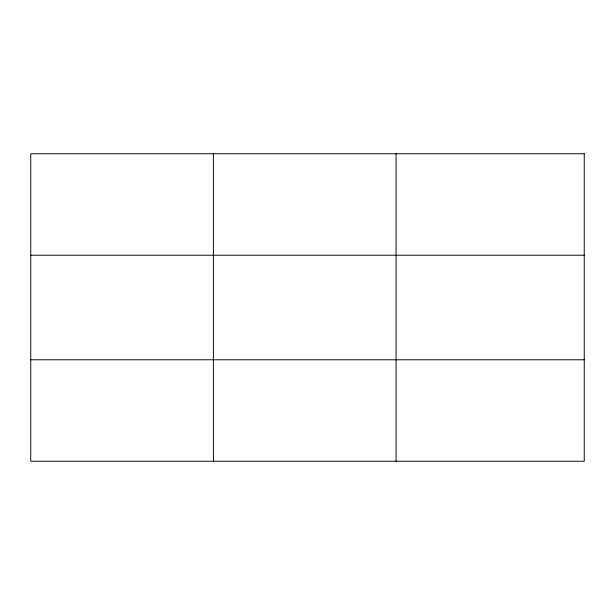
<?xml version="1.0" encoding="UTF-8"?>
<svg xmlns="http://www.w3.org/2000/svg" width="615" height="615" viewBox="0 0 615 615"><rect width="100%" height="100%" fill="white"/><g stroke="black" fill="none" stroke-linecap="round" stroke-linejoin="round"><path stroke-width="0.92" d="M213.405 461.25L213.405 153.75M396.06 461.25L396.06 153.75M30.75 255.225L584.25 255.225M30.75 359.775L584.25 359.775M584.25 153.75L30.75 153.75L30.75 461.25L584.25 461.25L584.25 153.75"/></g></svg>
